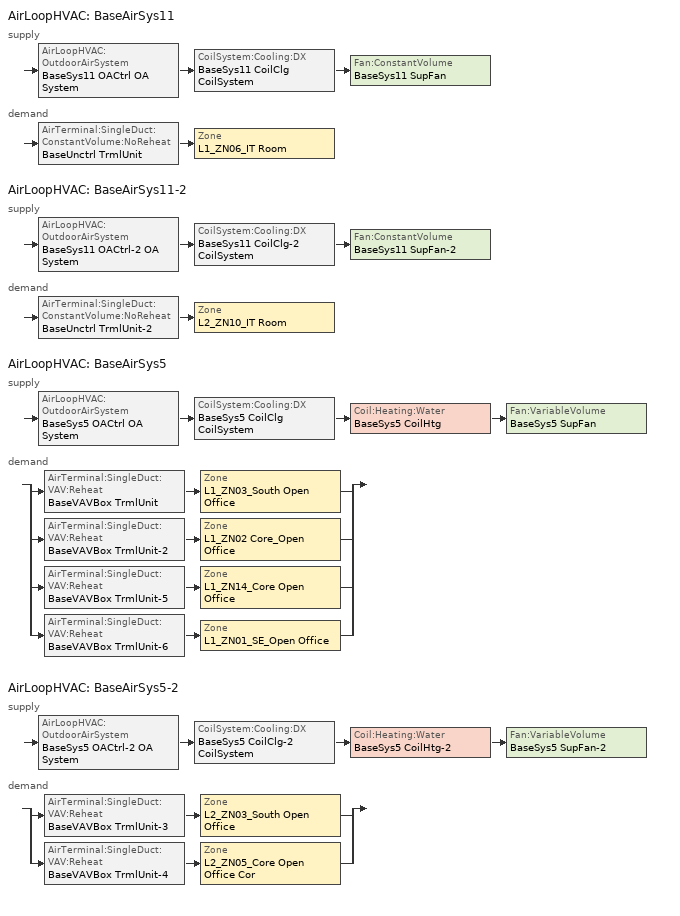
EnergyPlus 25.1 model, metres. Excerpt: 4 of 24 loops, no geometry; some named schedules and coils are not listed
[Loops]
AirLoopHVAC 'BaseAirSys11'
 supply: AirLoopHVAC:OutdoorAirSystem 'BaseSys11 OACtrl OA System' > CoilSystem:Cooling:DX 'BaseSys11 CoilClg CoilSystem' > Fan:ConstantVolume 'BaseSys11 SupFan'
 demand: AirTerminal:SingleDuct:ConstantVolume:NoReheat 'BaseUnctrl TrmlUnit' > Zone 'L1_ZN06_IT Room'
AirLoopHVAC 'BaseAirSys11-2'
 supply: AirLoopHVAC:OutdoorAirSystem 'BaseSys11 OACtrl-2 OA System' > CoilSystem:Cooling:DX 'BaseSys11 CoilClg-2 CoilSystem' > Fan:ConstantVolume 'BaseSys11 SupFan-2'
 demand: AirTerminal:SingleDuct:ConstantVolume:NoReheat 'BaseUnctrl TrmlUnit-2' > Zone 'L2_ZN10_IT Room'
AirLoopHVAC 'BaseAirSys5'
 supply: AirLoopHVAC:OutdoorAirSystem 'BaseSys5 OACtrl OA System' > CoilSystem:Cooling:DX 'BaseSys5 CoilClg CoilSystem' > Coil:Heating:Water 'BaseSys5 CoilHtg' > Fan:VariableVolume 'BaseSys5 SupFan'
 demand: split
  | AirTerminal:SingleDuct:VAV:Reheat 'BaseVAVBox TrmlUnit' > Zone 'L1_ZN03_South Open Office'
  | AirTerminal:SingleDuct:VAV:Reheat 'BaseVAVBox TrmlUnit-2' > Zone 'L1_ZN02 Core_Open Office'
  | AirTerminal:SingleDuct:VAV:Reheat 'BaseVAVBox TrmlUnit-5' > Zone 'L1_ZN14_Core Open Office'
  | AirTerminal:SingleDuct:VAV:Reheat 'BaseVAVBox TrmlUnit-6' > Zone 'L1_ZN01_SE_Open Office'
AirLoopHVAC 'BaseAirSys5-2'
 supply: AirLoopHVAC:OutdoorAirSystem 'BaseSys5 OACtrl-2 OA System' > CoilSystem:Cooling:DX 'BaseSys5 CoilClg-2 CoilSystem' > Coil:Heating:Water 'BaseSys5 CoilHtg-2' > Fan:VariableVolume 'BaseSys5 SupFan-2'
 demand: split
  | AirTerminal:SingleDuct:VAV:Reheat 'BaseVAVBox TrmlUnit-3' > Zone 'L2_ZN03_South Open Office'
  | AirTerminal:SingleDuct:VAV:Reheat 'BaseVAVBox TrmlUnit-4' > Zone 'L2_ZN05_Core Open Office Cor'
[ZoneControl:Thermostat] Temperature Difference Between Cutout And Setpoint {deltaC}=0
Name | Zone or ZoneList | Control Type Schedule | Control 1
L1_ZN01_SE_Open Office Thermostat | L1_ZN01_SE_Open Office | L1_ZN01_SE_Open Office Thermostat Schedule | L1_ZN01_SE_Open Office Thermostat
L1_ZN02 Core_Open Office Thermostat | L1_ZN02 Core_Open Office | L1_ZN02 Core_Open Office Thermostat Schedule | L1_ZN02 Core_Open Office Thermostat
L1_ZN03_South Open Office Thermostat | L1_ZN03_South Open Office | L1_ZN03_South Open Office Thermostat Schedule | L1_ZN03_South Open Office Thermostat
L1_ZN06_IT Room Thermostat | L1_ZN06_IT Room | L1_ZN06_IT Room Thermostat Schedule | L1_ZN06_IT Room Thermostat
L1_ZN14_Core Open Office Thermostat | L1_ZN14_Core Open Office | L1_ZN14_Core Open Office Thermostat Schedule | L1_ZN14_Core Open Office Thermostat
L2_ZN03_South Open Office Thermostat | L2_ZN03_South Open Office | L2_ZN03_South Open Office Thermostat Schedule | L2_ZN03_South Open Office Thermostat
L2_ZN05_Core Open Office Cor Thermostat | L2_ZN05_Core Open Office Cor | L2_ZN05_Core Open Office Cor Thermostat Schedule | L2_ZN05_Core Open Office Cor Thermostat
L2_ZN10_IT Room Thermostat | L2_ZN10_IT Room | L2_ZN10_IT Room Thermostat Schedule | L2_ZN10_IT Room Thermostat
[ThermostatSetpoint:DualSetpoint]
Name | Heating Setpoint Temperature Schedule | Cooling Setpoint Temperature Schedule
L1_ZN01_SE_Open Office Thermostat; L1_ZN02 Core_Open Office Thermostat; L1_ZN03_South Open Office Thermostat; L1_ZN14_Core Open Office Thermostat; L2_ZN03_South Open Office Thermostat; L2_ZN05_Core Open Office Cor Thermostat | LabHtgSetpt | LabClgSetpt
L1_ZN06_IT Room Thermostat; L2_ZN10_IT Room Thermostat | DataHtgSetpt | DataClgSetpt
[Fan:ZoneExhaust]
Name | Availability Schedule | Fan Total Efficiency | Pressure Rise {Pa} | Maximum Flow Rate {m3/s} | Flow Fraction Schedule | System Availability Manager Coupling Mode | Balanced Exhaust Fraction Schedule
L1_ZN01_SE_Open Office BaseExhFan | LabHVACAvail | 0.5301 | 865.297 | 0.365585 | LabExhaustVAVManualSashCtrl | Coupled | Off
L1_ZN02 Core_Open Office BaseExhFan | LabHVACAvail | 0.5549 | 905.779 | 1.24458 | LabExhaustVAVManualSashCtrl | Coupled | Off
L1_ZN03_South Open Office BaseExhFan | LabHVACAvail | 0.5301 | 865.297 | 0.482099 | LabExhaustVAVManualSashCtrl | Coupled | Off
L1_ZN07_Restroom BaseExhFan | SchoolHVACAvail | 0.55575 | 235.627 | 0.165182 |  | Decoupled | On
L1_ZN14_Core Open Office BaseExhFan | LabHVACAvail | 0.5363 | 875.418 | 0.78911 | LabExhaustVAVManualSashCtrl | Coupled | Off
L2_ZN03_South Open Office BaseExhFan | LabHVACAvail | 0.5363 | 897.019 | 0.857543 | LabExhaustVAVManualSashCtrl | Coupled | Off
L2_ZN05_Core Open Office Cor BaseExhFan | LabHVACAvail | 0.5549 | 928.128 | 1.25669 | LabExhaustVAVManualSashCtrl | Coupled | Off
L2_ZN14 Restroom BaseExhFan | SchoolHVACAvail | 0.55575 | 235.627 | 0.188779 |  | Decoupled | On
[AirTerminal:SingleDuct:VAV:Reheat] Availability Schedule=Always On Discrete; Zone Minimum Air Flow Input Method=Scheduled; Constant Minimum Air Flow Fraction=0.3; Fixed Minimum Air Flow Rate {m3/s}=0; Maximum Hot Water or Steam Flow Rate {m3/s}=Autosize; Minimum Hot Water or Steam Flow Rate {m3/s}=0; Convergence Tolerance=0.001; Damper Heating Action=Reverse; Maximum Flow Fraction During Reheat=1; Maximum Reheat Air Temperature {C}=35
Name | Maximum Air Flow Rate {m3/s} | Minimum Air Flow Fraction Schedule | Reheat Coil
BaseVAVBox TrmlUnit-6 | 0.365585 | LabTrmlUnitMinAirFracSch 49 | BaseVAVBox CoilHtg-6
BaseVAVBox TrmlUnit-2 | 1.32129 | LabTrmlUnitMinAirFracSch 45 | BaseVAVBox CoilHtg-2
BaseVAVBox TrmlUnit | 0.527774 | LabTrmlUnitMinAirFracSch | BaseVAVBox CoilHtg
BaseVAVBox TrmlUnit-5 | 0.81317 | LabTrmlUnitMinAirFracSch 48 | BaseVAVBox CoilHtg-5
BaseVAVBox TrmlUnit-3 | 1.14914 | LabTrmlUnitMinAirFracSch 46 | BaseVAVBox CoilHtg-3
BaseVAVBox TrmlUnit-4 | 1.81147 | LabTrmlUnitMinAirFracSch 47 | BaseVAVBox CoilHtg-4
[Coil:Heating:Water] Availability Schedule=Always On Discrete; U-Factor Times Area Value {W/K}=Autosize; Maximum Water Flow Rate {m3/s}=Autosize; Performance Input Method=NominalCapacity; Rated Inlet Water Temperature {C}=54.4444; Rated Inlet Air Temperature {C}=16.6; Rated Outlet Water Temperature {C}=40.5556; Rated Outlet Air Temperature {C}=32.2; Rated Ratio for Air and Water Convection=0.5
Name | Rated Capacity {W}
BaseSys5 CoilHtg | 28600.3
BaseSys5 CoilHtg-2 | 27728.5
[Zone equipment]
L1_ZN01_SE_Open Office: L1_ZN01_SE_Open Office BaseExhFan, BaseVAVBox TrmlUnit-6
L1_ZN02 Core_Open Office: L1_ZN02 Core_Open Office BaseExhFan, BaseVAVBox TrmlUnit-2
L1_ZN03_South Open Office: L1_ZN03_South Open Office BaseExhFan, BaseVAVBox TrmlUnit
L1_ZN06_IT Room: BaseUnctrl TrmlUnit
L1_ZN14_Core Open Office: L1_ZN14_Core Open Office BaseExhFan, BaseVAVBox TrmlUnit-5
L2_ZN03_South Open Office: L2_ZN03_South Open Office BaseExhFan, BaseVAVBox TrmlUnit-3
L2_ZN05_Core Open Office Cor: L2_ZN05_Core Open Office Cor BaseExhFan, BaseVAVBox TrmlUnit-4
L2_ZN10_IT Room: BaseUnctrl TrmlUnit-2
[Sizing:Zone] Zone Cooling Design Supply Air Temperature Input Method=TemperatureDifference; Zone Cooling Design Supply Air Temperature {C}=14; Zone Heating Design Supply Air Temperature Input Method=TemperatureDifference; Zone Heating Design Supply Air Temperature {C}=40; Zone Cooling Design Supply Air Humidity Ratio {kgWater/kgDryAir}=0.0085; Zone Heating Design Supply Air Humidity Ratio {kgWater/kgDryAir}=0.008; Zone Heating Sizing Factor=1; Zone Cooling Sizing Factor=1; Cooling Design Air Flow Method=DesignDay; Cooling Design Air Flow Rate {m3/s}=0; Cooling Minimum Air Flow per Zone Floor Area {m3/s-m2}=0; Cooling Minimum Air Flow {m3/s}=0; Cooling Minimum Air Flow Fraction=0; Heating Design Air Flow Rate {m3/s}=0; Heating Maximum Air Flow per Zone Floor Area {m3/s-m2}=0; Heating Maximum Air Flow {m3/s}=0; Account for Dedicated Outdoor Air System=No; Zone Load Sizing Method=Sensible Load Only No Latent Load; Zone Latent Cooling Design Supply Air Humidity Ratio Input Method=HumidityRatioDifference; Zone Cooling Design Supply Air Humidity Ratio Difference {kgWater/kgDryAir}=0.005; Zone Latent Heating Design Supply Air Humidity Ratio Input Method=HumidityRatioDifference; Zone Humidification Design Supply Air Humidity Ratio Difference {kgWater/kgDryAir}=0.005; Type of Space Sum to Use=Coincident
Name | Zone Cooling Design Supply Air Temperature Difference {deltaC} | Zone Heating Design Supply Air Temperature Difference {deltaC} | Design Specification Outdoor Air Object | Heating Design Air Flow Method | Heating Maximum Air Flow Fraction
L1_ZN01_SE_Open Office | 11.1111 | 13.8889 | L1_ZN01_SE_Open Office Design Specification Outdoor Air | DesignDayWithLimit | 0.5
L1_ZN02 Core_Open Office | 8.33333 | 13.8889 | L1_ZN02 Core_Open Office Design Specification Outdoor Air | DesignDayWithLimit | 0.5
L1_ZN03_South Open Office | 11.1111 | 13.8889 | L1_ZN03_South Open Office Design Specification Outdoor Air | DesignDayWithLimit | 0.5
L1_ZN06_IT Room | 5.55556 | 19.4444 | L1_ZN06_IT Room Design Specification Outdoor Air | DesignDay | 0
L1_ZN14_Core Open Office | 8.33333 | 13.8889 | L1_ZN14_Core Open Office Design Specification Outdoor Air | DesignDayWithLimit | 0.5
L2_ZN03_South Open Office | 11.1111 | 13.8889 | L2_ZN03_South Open Office Design Specification Outdoor Air | DesignDayWithLimit | 0.5
L2_ZN05_Core Open Office Cor | 8.33333 | 13.8889 | L2_ZN05_Core Open Office Cor Design Specification Outdoor Air | DesignDayWithLimit | 0.5
L2_ZN10_IT Room | 5.55556 | 19.4444 | L2_ZN10_IT Room Design Specification Outdoor Air | DesignDay | 0
[DesignSpecification:OutdoorAir] Outdoor Air Method=Maximum; Outdoor Air Flow per Person {m3/s-person}=0; Outdoor Air Flow per Zone {m3/s}=0; Outdoor Air Flow Air Changes per Hour {1/hr}=0
Name | Outdoor Air Flow per Zone Floor Area {m3/s-m2}
L1_ZN01_SE_Open Office Design Specification Outdoor Air; L1_ZN02 Core_Open Office Design Specification Outdoor Air; L1_ZN03_South Open Office Design Specification Outdoor Air; L1_ZN14_Core Open Office Design Specification Outdoor Air; L2_ZN03_South Open Office Design Specification Outdoor Air; L2_ZN05_Core Open Office Cor Design Specification Outdoor Air | 0.006604
L1_ZN06_IT Room Design Specification Outdoor Air; L2_ZN10_IT Room Design Specification Outdoor Air | 0.000762
[AirTerminal:SingleDuct:ConstantVolume:NoReheat] Availability Schedule=Always On Discrete
Name | Maximum Air Flow Rate {m3/s}
BaseUnctrl TrmlUnit | 0.348464
BaseUnctrl TrmlUnit-2 | 0.361862
[AirLoopHVAC]
Name | Design Supply Air Flow Rate {m3/s} | Design Return Air Flow Fraction of Supply Air Flow
BaseAirSys11 | 0.348464 | 1
BaseAirSys11-2 | 0.361862 | 1
BaseAirSys5 | 3.43076 | 0
BaseAirSys5-2 | 3.32619 | 0
[Sizing:System] Type of Load to Size On=Sensible; Design Outdoor Air Flow Rate {m3/s}=Autosize; Central Heating Maximum System Air Flow Ratio=1; Preheat Design Temperature {C}=5.68434e-14; Preheat Design Humidity Ratio {kgWater/kgDryAir}=0; Precool Design Temperature {C}=5.68434e-14; Precool Design Humidity Ratio {kgWater/kgDryAir}=0; 100% Outdoor Air in Cooling=No; 100% Outdoor Air in Heating=No; Central Cooling Design Supply Air Humidity Ratio {kgWater/kgDryAir}=0.0085; Central Heating Design Supply Air Humidity Ratio {kgWater/kgDryAir}=0.008; Cooling Supply Air Flow Rate Method=DesignDay; Cooling Supply Air Flow Rate {m3/s}=0; Cooling Supply Air Flow Rate Per Floor Area {m3/s-m2}=0.00996765; Cooling Fraction of Autosized Cooling Supply Air Flow Rate=1; Cooling Supply Air Flow Rate Per Unit Cooling Capacity {m3/s-W}=3.94755e-05; Heating Supply Air Flow Rate Method=DesignDay; Heating Supply Air Flow Rate {m3/s}=0; Heating Supply Air Flow Rate Per Floor Area {m3/s-m2}=0.00996765; Heating Fraction of Autosized Heating Supply Air Flow Rate=1; Heating Fraction of Autosized Cooling Supply Air Flow Rate=1; Heating Supply Air Flow Rate Per Unit Heating Capacity {m3/s-W}=3.15882e-05; System Outdoor Air Method=ZoneSum; Zone Maximum Outdoor Air Fraction=1; Cooling Design Capacity Method=CoolingDesignCapacity; Cooling Design Capacity {W}=Autosize; Cooling Design Capacity Per Floor Area {W/m2}=234.7; Fraction of Autosized Cooling Design Capacity=1; Heating Design Capacity Method=HeatingDesignCapacity; Heating Design Capacity {W}=Autosize; Heating Design Capacity Per Floor Area {W/m2}=157; Fraction of Autosized Heating Design Capacity=1; Central Cooling Capacity Control Method=OnOff; Occupant Diversity=Autosize
Name | Central Cooling Design Supply Air Temperature {C} | Central Heating Design Supply Air Temperature {C} | Type of Zone Sum to Use
BaseAirSys11; BaseAirSys11-2 | 18.3333 | 35 | NonCoincident
BaseAirSys5; BaseAirSys5-2 | 12.7778 | 15.5556 | Coincident
[AvailabilityManager:NightCycle] Applicability Schedule=Always On Discrete; Thermostat Tolerance {deltaC}=1.11111; Cycling Run Time Control Type=ThermostatWithMinimumRunTime; Cycling Run Time {s}=900
Name | Fan Schedule | Control Type | Control Zone or Zone List
Availability Manager Night Cycle 18 | DataHVACAvail | CycleOnControlZone | L1_ZN06_IT Room
Availability Manager Night Cycle 19 | DataHVACAvail | CycleOnControlZone | L2_ZN10_IT Room
Availability Manager Night Cycle 1; Availability Manager Night Cycle 2 | LabHVACAvail | CycleOnAny
[Controller:OutdoorAir] Economizer Control Type=NoEconomizer; Economizer Control Action Type=ModulateFlow; Economizer Maximum Limit Enthalpy {J/kg}=64000; Lockout Type=NoLockout; High Humidity Control=No; High Humidity Outdoor Air Flow Ratio=1; Control High Indoor Humidity Based on Outdoor Humidity Ratio=Yes; Heat Recovery Bypass Control Type=BypassWhenWithinEconomizerLimits; Economizer Operation Staging=InterlockedWithMechanicalCooling
Name | Minimum Outdoor Air Flow Rate {m3/s} | Maximum Outdoor Air Flow Rate {m3/s} | Minimum Limit Type | Minimum Outdoor Air Schedule | Mechanical Ventilation Controller
BaseSys11 OACtrl | 0 | Autosize | FixedMinimum | BaseSys11 OACtrl Schedule | BaseSys11 OACtrl Mech Vent Controller
BaseSys11 OACtrl-2 | 0 | Autosize | FixedMinimum | BaseSys11 OACtrl-2 Schedule | BaseSys11 OACtrl-2 Mech Vent Controller
BaseSys5 OACtrl | 3.43076 | 3.43076 | ProportionalMinimum | Always On Discrete | BaseSys5 OACtrl Mech Vent Controller
BaseSys5 OACtrl-2 | 3.32619 | 3.32619 | ProportionalMinimum | Always On Discrete | BaseSys5 OACtrl-2 Mech Vent Controller
[Controller:MechanicalVentilation] Demand Controlled Ventilation=No; System Outdoor Air Method=ZoneSum
Name | Availability Schedule | Zone or ZoneList Name 1 | Design Specification Outdoor Air Object Name 1 | Zone or ZoneList Name 2 | Design Specification Outdoor Air Object Name 2 | Zone or ZoneList Name 3 | Design Specification Outdoor Air Object Name 3 | Zone or ZoneList Name 4 | Design Specification Outdoor Air Object Name 4
BaseSys11 OACtrl Mech Vent Controller | BaseSys11 OACtrl Schedule | L1_ZN06_IT Room | L1_ZN06_IT Room Design Specification Outdoor Air
BaseSys11 OACtrl-2 Mech Vent Controller | BaseSys11 OACtrl-2 Schedule | L2_ZN10_IT Room | L2_ZN10_IT Room Design Specification Outdoor Air
BaseSys5 OACtrl Mech Vent Controller | Always On Discrete | L1_ZN03_South Open Office | L1_ZN03_South Open Office Design Specification Outdoor Air | L1_ZN02 Core_Open Office | L1_ZN02 Core_Open Office Design Specification Outdoor Air | L1_ZN14_Core Open Office | L1_ZN14_Core Open Office Design Specification Outdoor Air | L1_ZN01_SE_Open Office | L1_ZN01_SE_Open Office Design Specification Outdoor Air
BaseSys5 OACtrl-2 Mech Vent Controller | Always On Discrete | L2_ZN03_South Open Office | L2_ZN03_South Open Office Design Specification Outdoor Air | L2_ZN05_Core Open Office Cor | L2_ZN05_Core Open Office Cor Design Specification Outdoor Air
[SetpointManager:MixedAir] Control Variable=Temperature
Name | Setpoint Node or NodeList
BaseSys11 OACtrl OA System Mixed Air Node OS Default SPM | BaseSys11 OACtrl OA System Mixed Air Node
BaseSys11 CoilClg Outlet Node OS Default SPM | BaseSys11 CoilClg Outlet Node
BaseSys11 OACtrl-2 OA System Mixed Air Node OS Default SPM | BaseSys11 OACtrl-2 OA System Mixed Air Node
BaseSys11 CoilClg-2 Outlet Node OS Default SPM | BaseSys11 CoilClg-2 Outlet Node
L1_ZN03_South Open Office BaseExhFan Heat Recovery OA Stream Outlet Node OS Default SPM | L1_ZN03_South Open Office BaseExhFan Heat Recovery OA Stream Outlet Node
L1_ZN02 Core_Open Office BaseExhFan Heat Recovery OA Stream Outlet Node OS Default SPM | L1_ZN02 Core_Open Office BaseExhFan Heat Recovery OA Stream Outlet Node
L1_ZN14_Core Open Office BaseExhFan Heat Recovery OA Stream Outlet Node OS Default SPM | L1_ZN14_Core Open Office BaseExhFan Heat Recovery OA Stream Outlet Node
L1_ZN01_SE_Open Office BaseExhFan Heat Recovery OA Stream Outlet Node OS Default SPM | L1_ZN01_SE_Open Office BaseExhFan Heat Recovery OA Stream Outlet Node
BaseSys14 HtRcvry OA Stream Outlet Node OS Default SPM | BaseSys14 HtRcvry OA Stream Outlet Node
BaseSys5 OACtrl OA System Mixed Air Node OS Default SPM | BaseSys5 OACtrl OA System Mixed Air Node
BaseSys5 CoilClg Outlet Node OS Default SPM | BaseSys5 CoilClg Outlet Node
BaseSys5 CoilHtg Air Outlet Node OS Default SPM | BaseSys5 CoilHtg Air Outlet Node
L2_ZN03_South Open Office BaseExhFan Heat Recovery OA Stream Outlet Node OS Default SPM | L2_ZN03_South Open Office BaseExhFan Heat Recovery OA Stream Outlet Node
L2_ZN05_Core Open Office Cor BaseExhFan Heat Recovery OA Stream Outlet Node OS Default SPM | L2_ZN05_Core Open Office Cor BaseExhFan Heat Recovery OA Stream Outlet Node
BaseSys14 HtRcvry-2 OA Stream Outlet Node OS Default SPM | BaseSys14 HtRcvry-2 OA Stream Outlet Node
BaseSys5 OACtrl-2 OA System Mixed Air Node OS Default SPM | BaseSys5 OACtrl-2 OA System Mixed Air Node
BaseSys5 CoilClg-2 Outlet Node OS Default SPM | BaseSys5 CoilClg-2 Outlet Node
BaseSys5 CoilHtg-2 Air Outlet Node OS Default SPM | BaseSys5 CoilHtg-2 Air Outlet Node
[CoilSystem:Cooling:DX] Availability Schedule=Always On Discrete
Name | Cooling Coil
BaseSys11 CoilClg CoilSystem | BaseSys11 CoilClg
BaseSys11 CoilClg-2 CoilSystem | BaseSys11 CoilClg-2
BaseSys5 CoilClg CoilSystem | BaseSys5 CoilClg
BaseSys5 CoilClg-2 CoilSystem | BaseSys5 CoilClg-2
[Coil:Cooling:DX:SingleSpeed] Availability Schedule=Always On Discrete; Gross Rated Sensible Heat Ratio=1; Gross Rated Cooling COP {W/W}=3.67345; Rated Evaporator Fan Power Per Volume Flow Rate 2017 {W/(m3/s)}=773.3; Rated Evaporator Fan Power Per Volume Flow Rate 2023 {W/(m3/s)}=934.4; Total Cooling Capacity Function of Temperature Curve=CoilClgDXQRatio_fTwbToadbSI; Total Cooling Capacity Function of Flow Fraction Curve=CoilClgDXSnglQRatio_fCFMRatio; Energy Input Ratio Function of Temperature Curve=CoilClgDXEIRRatio_fTwbToadbSI; Energy Input Ratio Function of Flow Fraction Curve=CoilClgDXSnglEIRRatio_fCFMRatio; Part Load Fraction Correlation Curve=CoilClgDXSEEREIRRatio_fQFrac; Minimum Outdoor Dry-Bulb Temperature for Compressor Operation {C}=-25; Nominal Time for Condensate Removal to Begin {s}=0; Ratio of Initial Moisture Evaporation Rate and Steady State Latent Capacity=0; Maximum Cycling Rate {cycles/hr}=0; Latent Capacity Time Constant {s}=0; Condenser Type=AirCooled; Evaporative Condenser Effectiveness=0.9; Evaporative Condenser Air Flow Rate {m3/s}=Autosize; Evaporative Condenser Pump Rated Power Consumption {W}=Autosize; Maximum Outdoor Dry-Bulb Temperature for Crankcase Heater Operation {C}=10; Basin Heater Capacity {W/K}=0; Basin Heater Setpoint Temperature {C}=2
Name | Gross Rated Total Cooling Capacity {W} | Rated Air Flow Rate {m3/s} | Crankcase Heater Capacity {W}
BaseSys11 CoilClg | 6261.17 | 0.348464 | 16.585
BaseSys11 CoilClg-2 | 6501.93 | 0.361862 | 17.2227
[Fan:ConstantVolume] Availability Schedule=DataHVACAvail; Fan Total Efficiency=0.55575; Pressure Rise {Pa}=683.321; Motor Efficiency=0.855; Motor In Airstream Fraction=1
Name | Maximum Flow Rate {m3/s}
BaseSys11 SupFan | 0.348464
BaseSys11 SupFan-2 | 0.361862
[SetpointManager:SingleZone:Reheat] Control Variable=Temperature; Minimum Supply Air Temperature {C}=-99; Maximum Supply Air Temperature {C}=99
Name | Control Zone | Setpoint Node or NodeList
Setpoint Manager Single Zone Reheat 16 | L1_ZN06_IT Room | BaseSys11 SupFan Outlet Node
Setpoint Manager Single Zone Reheat 17 | L2_ZN10_IT Room | BaseSys11 SupFan-2 Outlet Node
[Controller:WaterCoil] Control Variable=Temperature; Action=Normal; Actuator Variable=Flow; Controller Convergence Tolerance {deltaC}=0.1; Minimum Actuated Flow {m3/s}=0
Name | Maximum Actuated Flow {m3/s}
Controller Water Coil 1 | 0.000615797
Controller Water Coil 2 | 0.000597026
[HeatExchanger:AirToAir:SensibleAndLatent] Availability Schedule=Always On Discrete; Sensible Effectiveness at 100% Heating Air Flow=0.45; Latent Effectiveness at 100% Heating Air Flow=0; Sensible Effectiveness at 100% Cooling Air Flow=0.25; Latent Effectiveness at 100% Cooling Air Flow=0; Nominal Electric Power {W}=0; Supply Air Outlet Temperature Control=No; Heat Exchanger Type=Plate; Frost Control Type=None; Threshold Temperature {C}=1.7; Economizer Lockout=Yes
Name | Nominal Supply Air Flow Rate {m3/s} | Sensible Effectiveness of Heating Air Flow Curve | Latent Effectiveness of Heating Air Flow Curve | Sensible Effectiveness of Cooling Air Flow Curve | Latent Effectiveness of Cooling Air Flow Curve
L1_ZN03_South Open Office BaseExhFan Heat Recovery; L1_ZN02 Core_Open Office BaseExhFan Heat Recovery; L1_ZN14_Core Open Office BaseExhFan Heat Recovery; L1_ZN01_SE_Open Office BaseExhFan Heat Recovery; BaseSys14 HtRcvry | 2.88138 | BaseSys14 HtRcvry_SensibleHeatingEff | BaseSys14 HtRcvry_LatentHeatingEff | BaseSys14 HtRcvry_SensibleCoolingEff | BaseSys14 HtRcvry_LatentCoolingEff
L2_ZN03_South Open Office BaseExhFan Heat Recovery; L2_ZN05_Core Open Office Cor BaseExhFan Heat Recovery; BaseSys14 HtRcvry-2 | 2.11423 | BaseSys14 HtRcvry-2_SensibleHeatingEff | BaseSys14 HtRcvry-2_LatentHeatingEff | BaseSys14 HtRcvry-2_SensibleCoolingEff | BaseSys14 HtRcvry-2_LatentCoolingEff
[Coil:Cooling:DX:TwoSpeed] Availability Schedule=Always On Discrete; High Speed Rated Sensible Heat Ratio=Autosize; High Speed Gross Rated Cooling COP {W/W}=3.42235; High Speed Rated Evaporator Fan Power Per Volume Flow Rate 2017 {W/(m3/s)}=773.3; High Speed Rated Evaporator Fan Power Per Volume Flow Rate 2023 {W/(m3/s)}=934.4; Unit Internal Static Air Pressure {Pa}=773.3; Total Cooling Capacity Function of Temperature Curve=CoilClgDXQRatio_fTwbToadbSI; Total Cooling Capacity Function of Flow Fraction Curve=CoilClgDXDblQRatio_fCFMRatio; Energy Input Ratio Function of Temperature Curve=CoilClgDXEIRRatio_fTwbToadbSI; Energy Input Ratio Function of Flow Fraction Curve=CoilClgDXDblEIRRatio_fCFMRatio; Part Load Fraction Correlation Curve=CoilClgDXEIRRatio_fQFrac; Low Speed Gross Rated Sensible Heat Ratio=Autosize; Low Speed Gross Rated Cooling COP {W/W}=3.42235; Low Speed Rated Evaporator Fan Power Per Volume Flow Rate 2017 {W/(m3/s)}=773.3; Low Speed Rated Evaporator Fan Power Per Volume Flow Rate 2023 {W/(m3/s)}=934.4; Condenser Type=AirCooled; Minimum Outdoor Dry-Bulb Temperature for Compressor Operation {C}=-25; High Speed Evaporative Condenser Effectiveness=0.9; High Speed Evaporative Condenser Air Flow Rate {m3/s}=Autosize; High Speed Evaporative Condenser Pump Rated Power Consumption {W}=Autosize; Low Speed Evaporative Condenser Effectiveness=0.9; Low Speed Evaporative Condenser Air Flow Rate {m3/s}=Autosize; Low Speed Evaporative Condenser Pump Rated Power Consumption {W}=Autosize; Basin Heater Capacity {W/K}=0; Basin Heater Setpoint Temperature {C}=2
Name | High Speed Gross Rated Total Cooling Capacity {W} | High Speed Rated Air Flow Rate {m3/s} | Low Speed Gross Rated Total Cooling Capacity {W} | Low Speed Rated Air Flow Rate {m3/s} | Low Speed Total Cooling Capacity Function of Temperature Curve | Low Speed Energy Input Ratio Function of Temperature Curve
BaseSys5 CoilClg | 91304.5 | 3.43076 | 45652.3 | 1.71538 | CoilClgDXQRatio_fTwbToadbSI 1 | CoilClgDXEIRRatio_fTwbToadbSI 1
BaseSys5 CoilClg-2 | 88521.5 | 3.32619 | 44260.8 | 1.66309 | CoilClgDXQRatio_fTwbToadbSI 2 | CoilClgDXEIRRatio_fTwbToadbSI 2
[Fan:VariableVolume] Availability Schedule=LabHVACAvail; Fan Power Minimum Flow Rate Input Method=FixedFlowRate; Fan Power Minimum Flow Fraction=0; Motor In Airstream Fraction=1; Fan Power Coefficient 1=0.04076; Fan Power Coefficient 2=0.088045; Fan Power Coefficient 3=-0.072926; Fan Power Coefficient 4=0.94374; Fan Power Coefficient 5=0
Name | Fan Total Efficiency | Pressure Rise {Pa} | Maximum Flow Rate {m3/s} | Fan Power Minimum Air Flow Rate {m3/s} | Motor Efficiency
BaseSys5 SupFan | 0.6006 | 1418.09 | 3.43076 | 1.93324 | 0.924
BaseSys5 SupFan-2 | 0.59605 | 1391.64 | 3.32619 | 1.32818 | 0.917
[SetpointManager:Warmest] Control Variable=Temperature; Minimum Setpoint Temperature {C}=12.7778; Maximum Setpoint Temperature {C}=15.5556; Strategy=MaximumTemperature
Name | HVAC Air Loop | Setpoint Node or NodeList
Setpoint Manager Warmest 1 | BaseAirSys5 | BaseSys5 SupFan Outlet Node
Setpoint Manager Warmest 2 | BaseAirSys5-2 | BaseSys5 SupFan-2 Outlet Node
[EnergyManagementSystem:Sensor]
OutdoorDBTemp: Index Key=Environment; Output:Variable=Site Outdoor Air Drybulb Temperature
[EnergyManagementSystem:Actuator] Actuated Component Type=Schedule:Constant; Actuated Component Control Type=Schedule Value
Name | Actuated Component Unique
BaseSys7or3b_SuppCoilHtg_Avail | BaseSys7or3b SuppCoilHtg AvailSch
BaseSys7or3b_SuppCoilHtg_2_Avail | BaseSys7or3b SuppCoilHtg-2 AvailSch
BaseSys7or3b_SuppCoilHtg_3_Avail | BaseSys7or3b SuppCoilHtg-3 AvailSch
BaseSys7or3b_SuppCoilHtg_4_Avail | BaseSys7or3b SuppCoilHtg-4 AvailSch
BaseSys7or3b_SuppCoilHtg_5_Avail | BaseSys7or3b SuppCoilHtg-5 AvailSch
BaseSys7or3b_SuppCoilHtg_6_Avail | BaseSys7or3b SuppCoilHtg-6 AvailSch
BaseSys7or3b_SuppCoilHtg_7_Avail | BaseSys7or3b SuppCoilHtg-7 AvailSch
BaseSys7or3b_SuppCoilHtg_8_Avail | BaseSys7or3b SuppCoilHtg-8 AvailSch
BaseSys7or3b_SuppCoilHtg_9_Avail | BaseSys7or3b SuppCoilHtg-9 AvailSch
BaseSys7or3b_SuppCoilHtg_10_Avail | BaseSys7or3b SuppCoilHtg-10 AvailSch
BaseSys7or3b_SuppCoilHtg_11_Avail | BaseSys7or3b SuppCoilHtg-11 AvailSch
BaseSys7or3b_SuppCoilHtg_12_Avail | BaseSys7or3b SuppCoilHtg-12 AvailSch
BaseSys7or3b_SuppCoilHtg_13_Avail | BaseSys7or3b SuppCoilHtg-13 AvailSch
BaseSys7or3b_SuppCoilHtg_14_Avail | BaseSys7or3b SuppCoilHtg-14 AvailSch
BaseSys7or3b_SuppCoilHtg_15_Avail | BaseSys7or3b SuppCoilHtg-15 AvailSch
BaseSys7or3b_SuppCoilHtg_16_Avail | BaseSys7or3b SuppCoilHtg-16 AvailSch
BaseSys7or3b_SuppCoilHtg_17_Avail | BaseSys7or3b SuppCoilHtg-17 AvailSch
BaseSys7or3b_SuppCoilHtg_18_Avail | BaseSys7or3b SuppCoilHtg-18 AvailSch
BaseSys7or3b_SuppCoilHtg_19_Avail | BaseSys7or3b SuppCoilHtg-19 AvailSch
[EnergyManagementSystem:Program]
BaseSys7or3b_SuppCoilHtg_Avail_Setter: SET LockoutSetPt = ( 35.000 - 32 ) * 5 / 9; IF OutdoorDBTemp >= LockoutSetPt; SET BaseSys7or3b_SuppCoilHtg_Avail = 0; ELSE; SET BaseSys7or3b_SuppCoilHtg_Avail = 1; ENDIF
BaseSys7or3b_SuppCoilHtg_2_Avail_Setter: SET LockoutSetPt = ( 35.000 - 32 ) * 5 / 9; IF OutdoorDBTemp >= LockoutSetPt; SET BaseSys7or3b_SuppCoilHtg_2_Avail = 0; ELSE; SET BaseSys7or3b_SuppCoilHtg_2_Avail = 1; ENDIF
BaseSys7or3b_SuppCoilHtg_3_Avail_Setter: SET LockoutSetPt = ( 35.000 - 32 ) * 5 / 9; IF OutdoorDBTemp >= LockoutSetPt; SET BaseSys7or3b_SuppCoilHtg_3_Avail = 0; ELSE; SET BaseSys7or3b_SuppCoilHtg_3_Avail = 1; ENDIF
BaseSys7or3b_SuppCoilHtg_4_Avail_Setter: SET LockoutSetPt = ( 35.000 - 32 ) * 5 / 9; IF OutdoorDBTemp >= LockoutSetPt; SET BaseSys7or3b_SuppCoilHtg_4_Avail = 0; ELSE; SET BaseSys7or3b_SuppCoilHtg_4_Avail = 1; ENDIF
[Schedule:Year]
LabHtgSetpt: LabHtgSetptWk, 1, 1, 12, 31
LabClgSetpt: LabClgSetptWk, 1, 1, 12, 31
LabHVACAvail: LabHVACAvailWk, 1, 1, 12, 31
LabExhaustVAVManualSashCtrl: LabExhaustVAVManualSashCtrlWk, 1, 1, 12, 31
Off: OffWk, 1, 1, 12, 31
LabTrmlUnitMinAirFracSch 49: LabTrmlUnitMinAirFracSch 49-wk1, 1, 1, 12, 31
LabTrmlUnitMinAirFracSch 45: LabTrmlUnitMinAirFracSch 45-wk1, 1, 1, 12, 31
LabTrmlUnitMinAirFracSch: LabTrmlUnitMinAirFracSch-wk1, 1, 1, 12, 31
DataHtgSetpt: DataHtgSetptWk, 1, 1, 12, 31
DataClgSetpt: DataClgSetptWk, 1, 1, 12, 31
LabTrmlUnitMinAirFracSch 48: LabTrmlUnitMinAirFracSch 48-wk1, 1, 1, 12, 31
LabTrmlUnitMinAirFracSch 46: LabTrmlUnitMinAirFracSch 46-wk1, 1, 1, 12, 31
LabTrmlUnitMinAirFracSch 47: LabTrmlUnitMinAirFracSch 47-wk1, 1, 1, 12, 31
BaseSys11 OACtrl Schedule: BaseSys11 OACtrl Schedule Week 1, 1, 1, 12, 31
BaseSys11 OACtrl-2 Schedule: BaseSys11 OACtrl-2 Schedule Week 1, 1, 1, 12, 31
DataHVACAvail: DataHVACAvailWk, 1, 1, 12, 31
[Schedule:Week:Daily]
LabHtgSetptWk: LabHtgSetptSun, LabHtgSetptWD, LabHtgSetptWD, LabHtgSetptWD, LabHtgSetptWD, LabHtgSetptWD, LabHtgSetptSat, LabHtgSetptSun, LabHtgSetptWD, LabHtgSetptWD, LabHtgSetptSun, LabHtgSetptSun
LabClgSetptWk: LabClgSetptSun, LabClgSetptWD, LabClgSetptWD, LabClgSetptWD, LabClgSetptWD, LabClgSetptWD, LabClgSetptSat, LabClgSetptSun, LabClgSetptWD, LabClgSetptWD, LabClgSetptSun, LabClgSetptSun
LabHVACAvailWk: LabHVACAvailSun, LabHVACAvailWD, LabHVACAvailWD, LabHVACAvailWD, LabHVACAvailWD, LabHVACAvailWD, LabHVACAvailSat, LabHVACAvailSun, AllOnHVACAvailDay, AllOnHVACAvailDay, LabHVACAvailSun, LabHVACAvailSun
LabExhaustVAVManualSashCtrlWk: LabExhaustVAVManualSashCtrlSun, LabExhaustVAVManualSashCtrlWD, LabExhaustVAVManualSashCtrlWD, LabExhaustVAVManualSashCtrlWD, LabExhaustVAVManualSashCtrlWD, LabExhaustVAVManualSashCtrlWD, LabExhaustVAVManualSashCtrlSat, LabExhaustVAVManualSashCtrlSun, LabExhaustVAVManualSashCtrlDD, LabExhaustVAVManualSashCtrlDD, LabExhaustVAVManualSashCtrlSun, LabExhaustVAVManualSashCtrlSun
OffWk: OffDay, OffDay, OffDay, OffDay, OffDay, OffDay, OffDay, OffDay, OffDay, OffDay, OffDay, OffDay
LabTrmlUnitMinAirFracSch 49-wk1: LabTrmlUnitMinAirFracSch 49-da1, LabTrmlUnitMinAirFracSch 49-da1, LabTrmlUnitMinAirFracSch 49-da1, LabTrmlUnitMinAirFracSch 49-da1, LabTrmlUnitMinAirFracSch 49-da1, LabTrmlUnitMinAirFracSch 49-da1, LabTrmlUnitMinAirFracSch 49-da1, LabTrmlUnitMinAirFracSch 49-da1, LabTrmlUnitMinAirFracSch 49-da2, LabTrmlUnitMinAirFracSch 49-da2, LabTrmlUnitMinAirFracSch 49-da1, LabTrmlUnitMinAirFracSch 49-da1
LabTrmlUnitMinAirFracSch 45-wk1: LabTrmlUnitMinAirFracSch 45-da1, LabTrmlUnitMinAirFracSch 45-da1, LabTrmlUnitMinAirFracSch 45-da1, LabTrmlUnitMinAirFracSch 45-da1, LabTrmlUnitMinAirFracSch 45-da1, LabTrmlUnitMinAirFracSch 45-da1, LabTrmlUnitMinAirFracSch 45-da1, LabTrmlUnitMinAirFracSch 45-da1, LabTrmlUnitMinAirFracSch 45-da2, LabTrmlUnitMinAirFracSch 45-da2, LabTrmlUnitMinAirFracSch 45-da1, LabTrmlUnitMinAirFracSch 45-da1
LabTrmlUnitMinAirFracSch-wk1: LabTrmlUnitMinAirFracSch-da1, LabTrmlUnitMinAirFracSch-da1, LabTrmlUnitMinAirFracSch-da1, LabTrmlUnitMinAirFracSch-da1, LabTrmlUnitMinAirFracSch-da1, LabTrmlUnitMinAirFracSch-da1, LabTrmlUnitMinAirFracSch-da1, LabTrmlUnitMinAirFracSch-da1, LabTrmlUnitMinAirFracSch-da2, LabTrmlUnitMinAirFracSch-da2, LabTrmlUnitMinAirFracSch-da1, LabTrmlUnitMinAirFracSch-da1
DataHtgSetptWk: DataHtgSetptSun, DataHtgSetptWD, DataHtgSetptWD, DataHtgSetptWD, DataHtgSetptWD, DataHtgSetptWD, DataHtgSetptSat, DataHtgSetptSun, DataHtgSetptWD, DataHtgSetptWD, DataHtgSetptSun, DataHtgSetptSun
DataClgSetptWk: DataClgSetptSun, DataClgSetptWD, DataClgSetptWD, DataClgSetptWD, DataClgSetptWD, DataClgSetptWD, DataClgSetptSat, DataClgSetptSun, DataClgSetptWD, DataClgSetptWD, DataClgSetptSun, DataClgSetptSun
LabTrmlUnitMinAirFracSch 48-wk1: LabTrmlUnitMinAirFracSch 48-da1, LabTrmlUnitMinAirFracSch 48-da1, LabTrmlUnitMinAirFracSch 48-da1, LabTrmlUnitMinAirFracSch 48-da1, LabTrmlUnitMinAirFracSch 48-da1, LabTrmlUnitMinAirFracSch 48-da1, LabTrmlUnitMinAirFracSch 48-da1, LabTrmlUnitMinAirFracSch 48-da1, LabTrmlUnitMinAirFracSch 48-da2, LabTrmlUnitMinAirFracSch 48-da2, LabTrmlUnitMinAirFracSch 48-da1, LabTrmlUnitMinAirFracSch 48-da1
LabTrmlUnitMinAirFracSch 46-wk1: LabTrmlUnitMinAirFracSch 46-da1, LabTrmlUnitMinAirFracSch 46-da1, LabTrmlUnitMinAirFracSch 46-da1, LabTrmlUnitMinAirFracSch 46-da1, LabTrmlUnitMinAirFracSch 46-da1, LabTrmlUnitMinAirFracSch 46-da1, LabTrmlUnitMinAirFracSch 46-da1, LabTrmlUnitMinAirFracSch 46-da1, LabTrmlUnitMinAirFracSch 46-da2, LabTrmlUnitMinAirFracSch 46-da2, LabTrmlUnitMinAirFracSch 46-da1, LabTrmlUnitMinAirFracSch 46-da1
LabTrmlUnitMinAirFracSch 47-wk1: LabTrmlUnitMinAirFracSch 47-da1, LabTrmlUnitMinAirFracSch 47-da1, LabTrmlUnitMinAirFracSch 47-da1, LabTrmlUnitMinAirFracSch 47-da1, LabTrmlUnitMinAirFracSch 47-da1, LabTrmlUnitMinAirFracSch 47-da1, LabTrmlUnitMinAirFracSch 47-da1, LabTrmlUnitMinAirFracSch 47-da1, LabTrmlUnitMinAirFracSch 47-da2, LabTrmlUnitMinAirFracSch 47-da2, LabTrmlUnitMinAirFracSch 47-da1, LabTrmlUnitMinAirFracSch 47-da1
BaseSys11 OACtrl Schedule Week 1: BaseSys11 OACtrl Schedule Week 1 Sunday, BaseSys11 OACtrl Schedule Week 1 Monday, BaseSys11 OACtrl Schedule Week 1 Tuesday, BaseSys11 OACtrl Schedule Week 1 Wednesday, BaseSys11 OACtrl Schedule Week 1 Thursday, BaseSys11 OACtrl Schedule Week 1 Friday, BaseSys11 OACtrl Schedule Week 1 Saturday, BaseSys11 OACtrl Schedule Week 1 Holiday, BaseSys11 OACtrl Schedule Week 1 Summer, BaseSys11 OACtrl Schedule Week 1 Winter, BaseSys11 OACtrl Schedule Week 1 Custom 1, BaseSys11 OACtrl Schedule Week 1 Custom 2
BaseSys11 OACtrl-2 Schedule Week 1: BaseSys11 OACtrl-2 Schedule Week 1 Sunday, BaseSys11 OACtrl-2 Schedule Week 1 Monday, BaseSys11 OACtrl-2 Schedule Week 1 Tuesday, BaseSys11 OACtrl-2 Schedule Week 1 Wednesday, BaseSys11 OACtrl-2 Schedule Week 1 Thursday, BaseSys11 OACtrl-2 Schedule Week 1 Friday, BaseSys11 OACtrl-2 Schedule Week 1 Saturday, BaseSys11 OACtrl-2 Schedule Week 1 Holiday, BaseSys11 OACtrl-2 Schedule Week 1 Summer, BaseSys11 OACtrl-2 Schedule Week 1 Winter, BaseSys11 OACtrl-2 Schedule Week 1 Custom 1, BaseSys11 OACtrl-2 Schedule Week 1 Custom 2
DataHVACAvailWk: DataHVACAvailSun, DataHVACAvailWD, DataHVACAvailWD, DataHVACAvailWD, DataHVACAvailWD, DataHVACAvailWD, DataHVACAvailSat, DataHVACAvailSun, AllOnHVACAvailDay, AllOnHVACAvailDay, DataHVACAvailSun, DataHVACAvailSun
[Schedule:Day:Interval]
OffDay: No, 01:00, 0, 02:00, 0, 03:00, 0, 04:00, 0, 05:00, 0, 06:00, 0, 07:00, 0, 08:00, 0, 09:00, 0, 10:00, 0, 11:00, 0, 12:00, 0, 13:00, 0, 14:00, 0, 15:00, 0, 16:00, 0, 17:00, 0, 18:00, 0, 19:00, 0, 20:00, 0, 21:00, 0, 22:00, 0, 23:00, 0, 24:00, 0
LabHtgSetptSun; LabHtgSetptWD; LabHtgSetptSat: No, 01:00, 21.1111, 02:00, 21.1111, 03:00, 21.1111, 04:00, 21.1111, 05:00, 21.1111, 06:00, 21.1111, 07:00, 21.1111, 08:00, 21.1111, 09:00, 21.1111, 10:00, 21.1111, 11:00, 21.1111, 12:00, 21.1111, 13:00, 21.1111, 14:00, 21.1111, 15:00, 21.1111, 16:00, 21.1111, 17:00, 21.1111, 18:00, 21.1111, 19:00, 21.1111, 20:00, 21.1111, 21:00, 21.1111, 22:00, 21.1111, 23:00, 21.1111, 24:00, 21.1111
LabClgSetptSun; LabClgSetptWD; LabClgSetptSat: No, 01:00, 23.8889, 02:00, 23.8889, 03:00, 23.8889, 04:00, 23.8889, 05:00, 23.8889, 06:00, 23.8889, 07:00, 23.8889, 08:00, 23.8889, 09:00, 23.8889, 10:00, 23.8889, 11:00, 23.8889, 12:00, 23.8889, 13:00, 23.8889, 14:00, 23.8889, 15:00, 23.8889, 16:00, 23.8889, 17:00, 23.8889, 18:00, 23.8889, 19:00, 23.8889, 20:00, 23.8889, 21:00, 23.8889, 22:00, 23.8889, 23:00, 23.8889, 24:00, 23.8889
LabHVACAvailSun; LabHVACAvailWD; LabHVACAvailSat; AllOnHVACAvailDay; BaseSys11 OACtrl Schedule Week 1 Custom 1; BaseSys11 OACtrl Schedule Week 1 Custom 2; BaseSys11 OACtrl Schedule Week 1 Friday; BaseSys11 OACtrl Schedule Week 1 Holiday; BaseSys11 OACtrl Schedule Week 1 Monday; BaseSys11 OACtrl Schedule Week 1 Saturday; BaseSys11 OACtrl Schedule Week 1 Summer; BaseSys11 OACtrl Schedule Week 1 Sunday; BaseSys11 OACtrl Schedule Week 1 Thursday; BaseSys11 OACtrl Schedule Week 1 Tuesday; BaseSys11 OACtrl Schedule Week 1 Wednesday; BaseSys11 OACtrl Schedule Week 1 Winter; BaseSys11 OACtrl-2 Schedule Week 1 Custom 1; BaseSys11 OACtrl-2 Schedule Week 1 Custom 2; BaseSys11 OACtrl-2 Schedule Week 1 Friday; BaseSys11 OACtrl-2 Schedule Week 1 Holiday; BaseSys11 OACtrl-2 Schedule Week 1 Monday; BaseSys11 OACtrl-2 Schedule Week 1 Saturday; BaseSys11 OACtrl-2 Schedule Week 1 Summer; BaseSys11 OACtrl-2 Schedule Week 1 Sunday; BaseSys11 OACtrl-2 Schedule Week 1 Thursday; BaseSys11 OACtrl-2 Schedule Week 1 Tuesday; BaseSys11 OACtrl-2 Schedule Week 1 Wednesday; BaseSys11 OACtrl-2 Schedule Week 1 Winter; DataHVACAvailSat; DataHVACAvailSun; DataHVACAvailWD: No, 01:00, 1, 02:00, 1, 03:00, 1, 04:00, 1, 05:00, 1, 06:00, 1, 07:00, 1, 08:00, 1, 09:00, 1, 10:00, 1, 11:00, 1, 12:00, 1, 13:00, 1, 14:00, 1, 15:00, 1, 16:00, 1, 17:00, 1, 18:00, 1, 19:00, 1, 20:00, 1, 21:00, 1, 22:00, 1, 23:00, 1, 24:00, 1
LabExhaustVAVManualSashCtrlSun; LabExhaustVAVManualSashCtrlSat: No, 01:00, 0.5, 02:00, 0.5, 03:00, 0.5, 04:00, 0.5, 05:00, 0.5, 06:00, 0.5, 07:00, 0.5, 08:00, 0.5, 09:00, 0.5, 10:00, 0.52, 11:00, 0.52, 12:00, 0.52, 13:00, 0.52, 14:00, 0.5, 15:00, 0.5, 16:00, 0.5, 17:00, 0.5, 18:00, 0.5, 19:00, 0.5, 20:00, 0.5, 21:00, 0.5, 22:00, 0.5, 23:00, 0.5, 24:00, 0.5
LabExhaustVAVManualSashCtrlWD: No, 01:00, 0.5, 02:00, 0.5, 03:00, 0.5, 04:00, 0.5, 05:00, 0.5, 06:00, 0.5, 07:00, 0.5, 08:00, 0.5, 09:00, 0.51, 10:00, 0.56, 11:00, 0.56, 12:00, 0.53, 13:00, 0.53, 14:00, 0.56, 15:00, 0.56, 16:00, 0.56, 17:00, 0.56, 18:00, 0.56, 19:00, 0.52, 20:00, 0.5, 21:00, 0.5, 22:00, 0.5, 23:00, 0.5, 24:00, 0.5
LabExhaustVAVManualSashCtrlDD: No, 01:00, 0.5, 02:00, 0.5, 03:00, 0.5, 04:00, 0.5, 05:00, 0.5, 06:00, 0.5, 07:00, 0.5, 08:00, 1, 09:00, 1, 10:00, 1, 11:00, 1, 12:00, 1, 13:00, 1, 14:00, 1, 15:00, 1, 16:00, 1, 17:00, 1, 18:00, 1, 19:00, 1, 20:00, 1, 21:00, 1, 22:00, 1, 23:00, 0.5, 24:00, 0.5
LabTrmlUnitMinAirFracSch 49-da1: No, 01:00, 0.670938, 02:00, 0.670938, 03:00, 0.670938, 04:00, 0.670938, 05:00, 0.670938, 06:00, 0.670938, 07:00, 0.670938, 08:00, 0.670938, 09:00, 0.670938, 10:00, 0.670938, 11:00, 0.670938, 12:00, 0.670938, 13:00, 0.670938, 14:00, 0.670938, 15:00, 0.670938, 16:00, 0.670938, 17:00, 0.670938, 18:00, 0.670938, 19:00, 0.670938, 20:00, 0.670938, 21:00, 0.670938, 22:00, 0.670938, 23:00, 0.670938, 24:00, 0.670938
LabTrmlUnitMinAirFracSch 49-da2: No, 01:00, 0.670938, 02:00, 0.670938, 03:00, 0.670938, 04:00, 0.670938, 05:00, 0.670938, 06:00, 0.670938, 07:00, 0.670938, 08:00, 1, 09:00, 1, 10:00, 1, 11:00, 1, 12:00, 1, 13:00, 1, 14:00, 1, 15:00, 1, 16:00, 1, 17:00, 1, 18:00, 1, 19:00, 1, 20:00, 1, 21:00, 1, 22:00, 1, 23:00, 0.670938, 24:00, 0.670938
LabTrmlUnitMinAirFracSch 45-da1: No, 01:00, 0.631992, 02:00, 0.631992, 03:00, 0.631992, 04:00, 0.631992, 05:00, 0.631992, 06:00, 0.631992, 07:00, 0.631992, 08:00, 0.631992, 09:00, 0.631992, 10:00, 0.631992, 11:00, 0.631992, 12:00, 0.631992, 13:00, 0.631992, 14:00, 0.631992, 15:00, 0.631992, 16:00, 0.631992, 17:00, 0.631992, 18:00, 0.631992, 19:00, 0.631992, 20:00, 0.631992, 21:00, 0.631992, 22:00, 0.631992, 23:00, 0.631992, 24:00, 0.631992
LabTrmlUnitMinAirFracSch 45-da2: No, 01:00, 0.631992, 02:00, 0.631992, 03:00, 0.631992, 04:00, 0.631992, 05:00, 0.631992, 06:00, 0.631992, 07:00, 0.631992, 08:00, 0.941949, 09:00, 0.941949, 10:00, 0.941949, 11:00, 0.941949, 12:00, 0.941949, 13:00, 0.941949, 14:00, 0.941949, 15:00, 0.941949, 16:00, 0.941949, 17:00, 0.941949, 18:00, 0.941949, 19:00, 0.941949, 20:00, 0.941949, 21:00, 0.941949, 22:00, 0.941949, 23:00, 0.631992, 24:00, 0.631992
LabTrmlUnitMinAirFracSch-da1: No, 01:00, 0.612876, 02:00, 0.612876, 03:00, 0.612876, 04:00, 0.612876, 05:00, 0.612876, 06:00, 0.612876, 07:00, 0.612876, 08:00, 0.612876, 09:00, 0.612876, 10:00, 0.612876, 11:00, 0.612876, 12:00, 0.612876, 13:00, 0.612876, 14:00, 0.612876, 15:00, 0.612876, 16:00, 0.612876, 17:00, 0.612876, 18:00, 0.612876, 19:00, 0.612876, 20:00, 0.612876, 21:00, 0.612876, 22:00, 0.612876, 23:00, 0.612876, 24:00, 0.612876
LabTrmlUnitMinAirFracSch-da2: No, 01:00, 0.612876, 02:00, 0.612876, 03:00, 0.612876, 04:00, 0.612876, 05:00, 0.612876, 06:00, 0.612876, 07:00, 0.612876, 08:00, 0.913461, 09:00, 0.913461, 10:00, 0.913461, 11:00, 0.913461, 12:00, 0.913461, 13:00, 0.913461, 14:00, 0.913461, 15:00, 0.913461, 16:00, 0.913461, 17:00, 0.913461, 18:00, 0.913461, 19:00, 0.913461, 20:00, 0.913461, 21:00, 0.913461, 22:00, 0.913461, 23:00, 0.612876, 24:00, 0.612876
DataHtgSetptSun; DataHtgSetptWD; DataHtgSetptSat: No, 01:00, 15.5556, 02:00, 15.5556, 03:00, 15.5556, 04:00, 15.5556, 05:00, 15.5556, 06:00, 15.5556, 07:00, 15.5556, 08:00, 15.5556, 09:00, 15.5556, 10:00, 15.5556, 11:00, 15.5556, 12:00, 15.5556, 13:00, 15.5556, 14:00, 15.5556, 15:00, 15.5556, 16:00, 15.5556, 17:00, 15.5556, 18:00, 15.5556, 19:00, 15.5556, 20:00, 15.5556, 21:00, 15.5556, 22:00, 15.5556, 23:00, 15.5556, 24:00, 15.5556
DataClgSetptSun; DataClgSetptWD; DataClgSetptSat: No, 01:00, 26.6667, 02:00, 26.6667, 03:00, 26.6667, 04:00, 26.6667, 05:00, 26.6667, 06:00, 26.6667, 07:00, 26.6667, 08:00, 26.6667, 09:00, 26.6667, 10:00, 26.6667, 11:00, 26.6667, 12:00, 26.6667, 13:00, 26.6667, 14:00, 26.6667, 15:00, 26.6667, 16:00, 26.6667, 17:00, 26.6667, 18:00, 26.6667, 19:00, 26.6667, 20:00, 26.6667, 21:00, 26.6667, 22:00, 26.6667, 23:00, 26.6667, 24:00, 26.6667
LabTrmlUnitMinAirFracSch 48-da1: No, 01:00, 0.651094, 02:00, 0.651094, 03:00, 0.651094, 04:00, 0.651094, 05:00, 0.651094, 06:00, 0.651094, 07:00, 0.651094, 08:00, 0.651094, 09:00, 0.651094, 10:00, 0.651094, 11:00, 0.651094, 12:00, 0.651094, 13:00, 0.651094, 14:00, 0.651094, 15:00, 0.651094, 16:00, 0.651094, 17:00, 0.651094, 18:00, 0.651094, 19:00, 0.651094, 20:00, 0.651094, 21:00, 0.651094, 22:00, 0.651094, 23:00, 0.651094, 24:00, 0.651094
LabTrmlUnitMinAirFracSch 48-da2: No, 01:00, 0.651094, 02:00, 0.651094, 03:00, 0.651094, 04:00, 0.651094, 05:00, 0.651094, 06:00, 0.651094, 07:00, 0.651094, 08:00, 0.970415, 09:00, 0.970415, 10:00, 0.970415, 11:00, 0.970415, 12:00, 0.970415, 13:00, 0.970415, 14:00, 0.970415, 15:00, 0.970415, 16:00, 0.970415, 17:00, 0.970415, 18:00, 0.970415, 19:00, 0.970415, 20:00, 0.970415, 21:00, 0.970415, 22:00, 0.970415, 23:00, 0.651094, 24:00, 0.651094
LabTrmlUnitMinAirFracSch 46-da1: No, 01:00, 0.468797, 02:00, 0.468797, 03:00, 0.468797, 04:00, 0.468797, 05:00, 0.468797, 06:00, 0.468797, 07:00, 0.468797, 08:00, 0.468797, 09:00, 0.468797, 10:00, 0.468797, 11:00, 0.468797, 12:00, 0.468797, 13:00, 0.468797, 14:00, 0.468797, 15:00, 0.468797, 16:00, 0.468797, 17:00, 0.468797, 18:00, 0.468797, 19:00, 0.468797, 20:00, 0.468797, 21:00, 0.468797, 22:00, 0.468797, 23:00, 0.468797, 24:00, 0.468797
LabTrmlUnitMinAirFracSch 46-da2: No, 01:00, 0.468797, 02:00, 0.468797, 03:00, 0.468797, 04:00, 0.468797, 05:00, 0.468797, 06:00, 0.468797, 07:00, 0.468797, 08:00, 0.746249, 09:00, 0.746249, 10:00, 0.746249, 11:00, 0.746249, 12:00, 0.746249, 13:00, 0.746249, 14:00, 0.746249, 15:00, 0.746249, 16:00, 0.746249, 17:00, 0.746249, 18:00, 0.746249, 19:00, 0.746249, 20:00, 0.746249, 21:00, 0.746249, 22:00, 0.746249, 23:00, 0.468797, 24:00, 0.468797
LabTrmlUnitMinAirFracSch 47-da1: No, 01:00, 0.435814, 02:00, 0.435814, 03:00, 0.435814, 04:00, 0.435814, 05:00, 0.435814, 06:00, 0.435814, 07:00, 0.435814, 08:00, 0.435814, 09:00, 0.435814, 10:00, 0.435814, 11:00, 0.435814, 12:00, 0.435814, 13:00, 0.435814, 14:00, 0.435814, 15:00, 0.435814, 16:00, 0.435814, 17:00, 0.435814, 18:00, 0.435814, 19:00, 0.435814, 20:00, 0.435814, 21:00, 0.435814, 22:00, 0.435814, 23:00, 0.435814, 24:00, 0.435814
LabTrmlUnitMinAirFracSch 47-da2: No, 01:00, 0.435814, 02:00, 0.435814, 03:00, 0.435814, 04:00, 0.435814, 05:00, 0.435814, 06:00, 0.435814, 07:00, 0.435814, 08:00, 0.693742, 09:00, 0.693742, 10:00, 0.693742, 11:00, 0.693742, 12:00, 0.693742, 13:00, 0.693742, 14:00, 0.693742, 15:00, 0.693742, 16:00, 0.693742, 17:00, 0.693742, 18:00, 0.693742, 19:00, 0.693742, 20:00, 0.693742, 21:00, 0.693742, 22:00, 0.693742, 23:00, 0.435814, 24:00, 0.435814
[Schedule:Compact]
L1_ZN01_SE_Open Office Thermostat Schedule; L1_ZN02 Core_Open Office Thermostat Schedule; L1_ZN03_South Open Office Thermostat Schedule; L1_ZN06_IT Room Thermostat Schedule; L1_ZN14_Core Open Office Thermostat Schedule; L2_ZN03_South Open Office Thermostat Schedule; L2_ZN05_Core Open Office Cor Thermostat Schedule; L2_ZN10_IT Room Thermostat Schedule: Through: 12/31, For: AllDays, Until: 24:00, 4
[Schedule:Constant]
Always On Discrete: Hourly Value=1
[Curve:Biquadratic] Minimum Value of x {BasedOnField A2}=13.89; Maximum Value of x {BasedOnField A2}=25; Minimum Value of y {BasedOnField A3}=23.89; Maximum Value of y {BasedOnField A3}=46.11
Name | Coefficient1 Constant | Coefficient2 x | Coefficient3 x**2 | Coefficient4 y | Coefficient5 y**2 | Coefficient6 x*y
CoilClgDXQRatio_fTwbToadbSI; CoilClgDXQRatio_fTwbToadbSI 1; CoilClgDXQRatio_fTwbToadbSI 2 | 0.86779 | 0.014245 | 0.000554 | -0.007569 | 3.2e-05 | -0.000191
CoilClgDXEIRRatio_fTwbToadbSI; CoilClgDXEIRRatio_fTwbToadbSI 1; CoilClgDXEIRRatio_fTwbToadbSI 2 | 0.116709 | 0.028458 | -0.000411 | 0.021422 | 0.000162 | -0.00068
[Curve:Quadratic] Minimum Value of x {BasedOnField A2}=0; Maximum Value of x {BasedOnField A2}=100
Name | Coefficient1 Constant | Coefficient2 x | Coefficient3 x**2 | Minimum Curve Output {BasedOnField A3}
CoilClgDXSnglQRatio_fCFMRatio | 0.8 | 0.2 | 0 | 0.8
CoilClgDXSnglEIRRatio_fCFMRatio | 1.156 | -0.1816 | 0.0256
[Curve:Cubic]
Name | Coefficient1 Constant | Coefficient2 x | Coefficient3 x**2 | Coefficient4 x**3 | Minimum Value of x {BasedOnField A2} | Maximum Value of x {BasedOnField A2} | Minimum Curve Output {BasedOnField A3} | Maximum Curve Output {BasedOnField A3}
CoilClgDXSEEREIRRatio_fQFrac | 1 | 0 | 0 | 0 | 0.7 | 1
CoilClgDXDblQRatio_fCFMRatio | 0.472786 | 1.24334 | -1.03871 | 0.322578 | 0 | 100 | 0.47
CoilClgDXDblEIRRatio_fCFMRatio | 1.00795 | 0.345441 | -0.692289 | 0.338899 | 0 | 100
CoilClgDXEIRRatio_fQFrac | 0 | 5.1091 | -8.5515 | 4.4744 | 0.7 | 1 | 0.92 | 1
[Table:Lookup]
BaseSys14 HtRcvry_SensibleHeatingEff: BaseSys14 HtRcvry_SensibleHeatingEff Independent Variable List, DivisorOnly, 0.45, 0, 10, Dimensionless, 0.45, 0.45
BaseSys14 HtRcvry_LatentHeatingEff: BaseSys14 HtRcvry_LatentHeatingEff Independent Variable List, DivisorOnly, 1, 0, 10, Dimensionless, 0, 0
BaseSys14 HtRcvry_SensibleCoolingEff: BaseSys14 HtRcvry_SensibleCoolingEff Independent Variable List, DivisorOnly, 0.25, 0, 10, Dimensionless, 0.25, 0.25
BaseSys14 HtRcvry_LatentCoolingEff: BaseSys14 HtRcvry_LatentCoolingEff Independent Variable List, DivisorOnly, 1, 0, 10, Dimensionless, 0, 0
BaseSys14 HtRcvry-2_SensibleHeatingEff: BaseSys14 HtRcvry-2_SensibleHeatingEff Independent Variable List, DivisorOnly, 0.45, 0, 10, Dimensionless, 0.45, 0.45
BaseSys14 HtRcvry-2_LatentHeatingEff: BaseSys14 HtRcvry-2_LatentHeatingEff Independent Variable List, DivisorOnly, 1, 0, 10, Dimensionless, 0, 0
BaseSys14 HtRcvry-2_SensibleCoolingEff: BaseSys14 HtRcvry-2_SensibleCoolingEff Independent Variable List, DivisorOnly, 0.25, 0, 10, Dimensionless, 0.25, 0.25
BaseSys14 HtRcvry-2_LatentCoolingEff: BaseSys14 HtRcvry-2_LatentCoolingEff Independent Variable List, DivisorOnly, 1, 0, 10, Dimensionless, 0, 0
[Table:IndependentVariableList]
BaseSys14 HtRcvry_SensibleHeatingEff Independent Variable List: BaseSys14 HtRcvry_SensibleHeatingEff_IndependentVariable
BaseSys14 HtRcvry_LatentHeatingEff Independent Variable List: BaseSys14 HtRcvry_LatentHeatingEff_IndependentVariable
BaseSys14 HtRcvry_SensibleCoolingEff Independent Variable List: BaseSys14 HtRcvry_SensibleCoolingEff_IndependentVariable
BaseSys14 HtRcvry_LatentCoolingEff Independent Variable List: BaseSys14 HtRcvry_LatentCoolingEff_IndependentVariable
BaseSys14 HtRcvry-2_SensibleHeatingEff Independent Variable List: BaseSys14 HtRcvry-2_SensibleHeatingEff_IndependentVariable
BaseSys14 HtRcvry-2_LatentHeatingEff Independent Variable List: BaseSys14 HtRcvry-2_LatentHeatingEff_IndependentVariable
BaseSys14 HtRcvry-2_SensibleCoolingEff Independent Variable List: BaseSys14 HtRcvry-2_SensibleCoolingEff_IndependentVariable
BaseSys14 HtRcvry-2_LatentCoolingEff Independent Variable List: BaseSys14 HtRcvry-2_LatentCoolingEff_IndependentVariable
[Table:IndependentVariable]
BaseSys14 HtRcvry_SensibleHeatingEff_IndependentVariable; BaseSys14 HtRcvry_LatentHeatingEff_IndependentVariable; BaseSys14 HtRcvry_SensibleCoolingEff_IndependentVariable; BaseSys14 HtRcvry_LatentCoolingEff_IndependentVariable; BaseSys14 HtRcvry-2_SensibleHeatingEff_IndependentVariable; BaseSys14 HtRcvry-2_LatentHeatingEff_IndependentVariable; BaseSys14 HtRcvry-2_SensibleCoolingEff_IndependentVariable; BaseSys14 HtRcvry-2_LatentCoolingEff_IndependentVariable: Linear, Linear, 0, 10, Dimensionless, 0.75, 1
